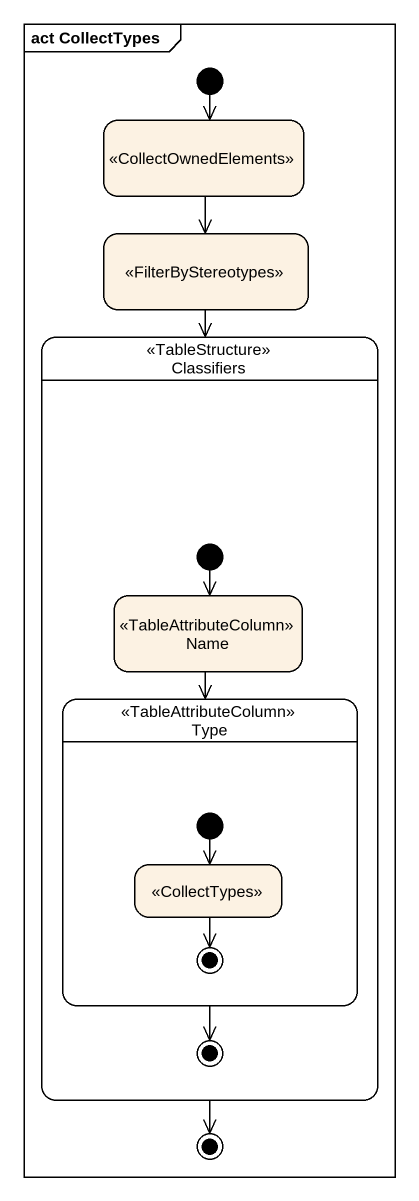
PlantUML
@startuml
mainframe act CollectTypes
hide empty description
state " " as state1 <<CollectOwnedElements>>
state " " as state2 <<FilterByStereotypes>>
state Classifiers <<TableStructure>> {
  state Name <<TableAttributeColumn>>
  state Type <<TableAttributeColumn>> {
    state " " as state3 <<CollectTypes>>
    [*] --> state3
    state3 --> [*]
  }
  [*] --> Name
  Type --> [*]
}
[*] --> state1
state1 --> state2
state2 --> Classifiers
Name --> Type
Classifiers --> [*]
@enduml
